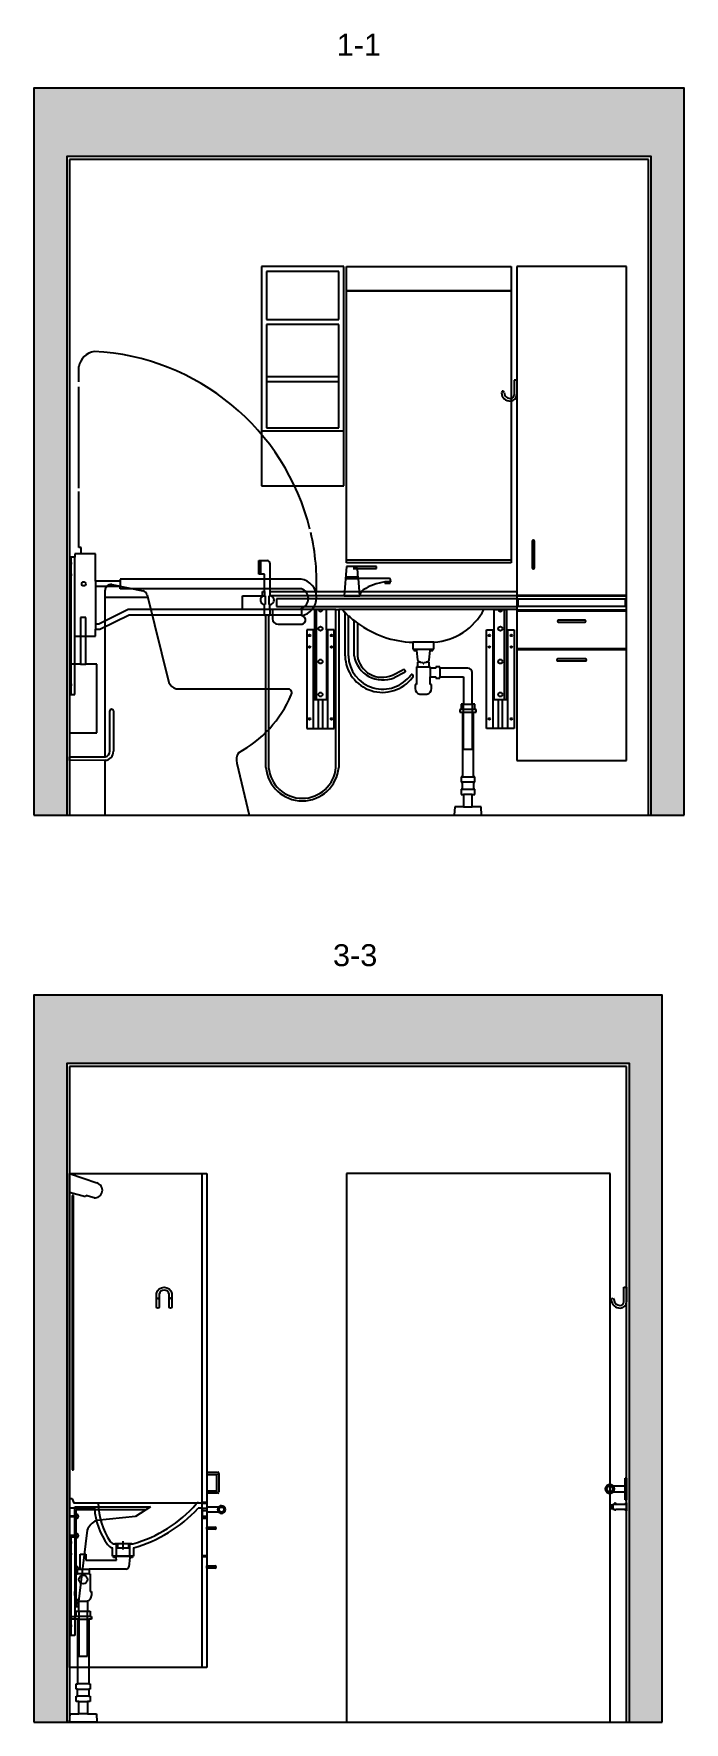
# Model space of a CAD drawing. Header units: millimetres. Extents: x -226 to 5976, y 110 to 6267.
# Drawn here: x 3606 to 5976, y 110 to 6263 of the extents above; entities that cross this region are included whole.
import ezdxf

# ---------------------------------------------------------------- set-up
doc = ezdxf.new("R2010")
doc.units = ezdxf.units.MM
doc.layers.add('hatch', color=7, linetype='Continuous')
doc.layers.add('wall', color=5, linetype='Continuous')
doc.layers.add('txt', color=250, linetype='Continuous', lineweight=25)
doc.styles.add('STYLE2', font='swissl.ttf')

msp = doc.modelspace()

# ---------------------------------------------------------------- hatches: boundary and pattern name
at = {"layer": 'hatch', "true_color": 0x414248}
h = msp.add_hatch(color=149, dxfattribs=at)
h.dxf.hatch_style = 1
h.paths.add_polyline_path([(5975.9, 6065.3), (3605.9, 6065.3), (3605.9, 3415.3), (3725.9, 3415.3), (3725.9, 5815.3), (5855.9, 5815.3), (5855.9, 3415.3), (5975.9, 3415.3)])
h = msp.add_hatch(color=149, dxfattribs=at)
h.dxf.hatch_style = 1
h.paths.add_polyline_path([(5895.9, 2760), (3605.9, 2760), (3605.9, 110), (3725.9, 110), (3725.9, 2510), (5775.9, 2510), (5775.9, 110), (5895.9, 110)])

# ---------------------------------------------------------------- linework, layer by layer
at = {"color": 0}
for p, q in [((4735.9, 5415.3), (4435.9, 5415.3)), ((4435.9, 5415.3), (4435.9, 4615.3)), ((4735.9, 4615.3), (4735.9, 5415.3)), ((4745.9, 5415.3), (5345.9, 5415.3)), ((4745.9, 5326.3), (4745.9, 5415.3)), ((5345.9, 5415.3), (5345.9, 5326.3)), ((5765.9, 5415.3), (5365.9, 5415.3)), ((5365.9, 5415.3), (5365.9, 5000.3)), ((5765.9, 3615.3), (5765.9, 5415.3)), ((4717.9, 5397.3), (4453.9, 5397.3)), ((4453.9, 5397.3), (4453.9, 5221.3)), ((4717.9, 5221.3), (4717.9, 5397.3)), ((4745.9, 4335.2), (4745.9, 5326.3)), ((4745.9, 5326.3), (5345.9, 5326.3)), ((5345.9, 5326.3), (4745.9, 5326.3)), ((5345.9, 5326.3), (5345.9, 4335.2)), ((4453.9, 5221.3), (4717.9, 5221.3)), ((4717.9, 5203.3), (4453.9, 5203.3)), ((4453.9, 5203.3), (4453.9, 4827.3)), ((4717.9, 4827.3), (4717.9, 5203.3)), ((3770.4, 4994.6), (3770.4, 5050.3)), ((4717.9, 5013.3), (4453.9, 5013.3)), ((4453.9, 4995.3), (4717.9, 4995.3)), ((5365.9, 5000.3), (5355.9, 5000.3)), ((5355.9, 5000.3), (5355.9, 4947.3)), ((5365.9, 5000.3), (5365.9, 4947.3)), ((3770.4, 4606.7), (3770.4, 4976.6)), ((5312.8, 4960.1), (5310, 4954.8)), ((5316.5, 4960.1), (5312.8, 4960.1)), ((5319.8, 4955.4), (5316.5, 4960.1)), ((5365.9, 4947.3), (5365.9, 3615.3)), ((4735.9, 4815.3), (4435.9, 4815.3)), ((4453.9, 4827.3), (4717.9, 4827.3)), ((4435.9, 4615.3), (4735.9, 4615.3)), ((3770.4, 4391.3), (3770.4, 4594.6)), ((3778.4, 4391.3), (3770.4, 4391.3)), ((3778.4, 4368.3), (3778.4, 4391.3)), ((5422.3, 4413.3), (5422.3, 4317.3)), ((5430.3, 4317.3), (5430.3, 4413.3)), ((3755.9, 4355.3), (3735.9, 4355.2)), ((3735.9, 4355.2), (3735.9, 3855.3)), ((3740.9, 4355.2), (3740.9, 3855.3)), ((3830.9, 4368.3), (3755.9, 4368.3)), ((3755.9, 4368.3), (3755.9, 4355.3)), ((3755.9, 4068.3), (3755.9, 4355.3)), ((3830.9, 4268.3), (3830.9, 4368.3)), ((4426.4, 4343.4), (4456.4, 4343.5)), ((4426.5, 4293.4), (4426.4, 4343.4)), ((4431.4, 4343.4), (4431.5, 4293.4)), ((4466.5, 4333.5), (4466.5, 4230.3)), ((4744.8, 4321.5), (4737.2, 4215.3)), ((4854.8, 4321.5), (4744.8, 4321.5)), ((5345.9, 4345.2), (4745.9, 4345.2)), ((5345.9, 4335.2), (4745.9, 4335.2)), ((4769.8, 4314.5), (4854.8, 4314.5)), ((4785.3, 4314.5), (4769.8, 4314.5)), ((4787.9, 4278), (4785.3, 4314.5)), ((4854.8, 4314.5), (4854.8, 4321.5)), ((3920.9, 4268.3), (3830.9, 4268.3)), ((3830.9, 4268.3), (3830.9, 4248.3)), ((3920.9, 4248.3), (3830.9, 4248.3)), ((3830.9, 4248.3), (3830.9, 4113.3)), ((3889.8, 4255.5), (4003.7, 4232.7)), ((4579.9, 4275.8), (3920.9, 4275.8)), ((3920.9, 4275.8), (3920.9, 4268.3)), ((3920.9, 4268.3), (3920.9, 4248.3)), ((3920.9, 4240.8), (3920.9, 4248.3)), ((4446.5, 4293.4), (4426.5, 4293.4)), ((4446.5, 4230.3), (4446.5, 4293.4)), ((4742.1, 4283), (4741.7, 4278)), ((4741.7, 4278), (4787.9, 4278)), ((4787.6, 4283), (4742.1, 4283)), ((4900.9, 4278), (4787.9, 4278)), ((4787.9, 4278), (4792.4, 4215.3)), ((4884.8, 4265.3), (4884.8, 4261.2)), ((4904.8, 4265.3), (4884.8, 4265.3)), ((4884.8, 4265.3), (4884.8, 4261.2)), ((4884.8, 4261.2), (4904.8, 4261.2)), ((4884.8, 4261.2), (4904.8, 4261.2)), ((4904.8, 4261.2), (4904.8, 4265.3)), ((4904.8, 4265.3), (4906.8, 4265.3)), ((4904.8, 4261.2), (4904.8, 4265.3)), ((4906.8, 4265.3), (4905.8, 4273.9)), ((3865.9, 3628.5), (3865.9, 4235.9)), ((3865.9, 4210.5), (4021.1, 4210.5)), ((4580.9, 4240.8), (3920.9, 4240.8)), ((4019.1, 4218.2), (4098.2, 3899.1)), ((4365.9, 4165.3), (4365.9, 4215.3)), ((4365.9, 4215.3), (4439.4, 4215.3)), ((4439.4, 4215.3), (4439.4, 4230.3)), ((4439.4, 4230.3), (4446.5, 4230.3)), ((4439.4, 4215.3), (4439.4, 4230.3)), ((4439.4, 4215.3), (4445.8, 4215.3)), ((4446.5, 4230.3), (4446.5, 4215.3)), ((4449.6, 4183.3), (4449.6, 4215.3)), ((4463.6, 4183.3), (4463.6, 4215.3)), ((4466.5, 4230.3), (5365.9, 4230.3)), ((4466.5, 4230.3), (4466.5, 4215.3)), ((5365.9, 4215.3), (4467.3, 4215.3)), ((5365.9, 4204.3), (4489.8, 4204.3)), ((4489.8, 4204.3), (4489.8, 4176.3)), ((4737.2, 4215.3), (4794, 4215.3)), ((5365.9, 4230.3), (5365.9, 4215.3)), ((5365.9, 4217.3), (5765.9, 4217.3)), ((5365.9, 4215.3), (5365.9, 4165.3)), ((5765.9, 4213.3), (5365.9, 4213.3)), ((5370.9, 4204.3), (5760.9, 4204.3)), ((5370.9, 4176.3), (5370.9, 4204.3)), ((5760.9, 4204.3), (5760.9, 4176.3)), ((3775.9, 4135.3), (3775.9, 3965.3)), ((3795.9, 4135.3), (3775.9, 4135.3)), ((3795.9, 3965.3), (3795.9, 4135.3)), ((3842.4, 4113.3), (3949.3, 4165.8)), ((3847, 4093.3), (3953.9, 4145.8)), ((3949.3, 4165.8), (4580.9, 4165.8)), ((3953.9, 4145.8), (4580.9, 4145.8)), ((4446.5, 4165.3), (4365.9, 4165.3)), ((4446.5, 4165.3), (4446.5, 4183.2)), ((4446.5, 4143.4), (4446.5, 4165.3)), ((4451.5, 4143.4), (4446.5, 4143.4)), ((4451.5, 3589.6), (4451.5, 4143.4)), ((4466.5, 4143.4), (4461.5, 4143.4)), ((4461.5, 4143.4), (4461.5, 3589.6)), ((4466.5, 4165.2), (4466.5, 4183.2)), ((4628.6, 4165.3), (4466.5, 4165.2)), ((4466.5, 4165.2), (4466.5, 4143.4)), ((4475.9, 4165.2), (4475.9, 4131.5)), ((4489.8, 4176.3), (5365.9, 4176.3)), ((4580.9, 4165.8), (4580.9, 4169.3)), ((4580.9, 4165.8), (4580.9, 4145.8)), ((4580.9, 4145.8), (4580.9, 4142.4)), ((4672.6, 4165.3), (4628.6, 4165.3)), ((4628.7, 4165.3), (4628.7, 4091.3)), ((4672.7, 4165.3), (4628.7, 4165.3)), ((4635.7, 3835.3), (4635.7, 4165.3)), ((4706.8, 4165.3), (4672.6, 4165.3)), ((4672.7, 4091.3), (4672.7, 4165.3)), ((4706.8, 3589.6), (4706.8, 4165.3)), ((4706.8, 4165.3), (4716.8, 4165.3)), ((4729.2, 4165.3), (4716.8, 4165.3)), ((4716.8, 4165.3), (4716.8, 3589.6)), ((5246.3, 4165.3), (4729.2, 4165.3)), ((4740, 3995.7), (4740, 4153.8)), ((4740, 4153.8), (4752, 4142.3)), ((4752, 4142.3), (4752, 3995.7)), ((4773, 3995.7), (4773, 4124.4)), ((4773, 4124.4), (4785, 4115.3)), ((5283.9, 4165.3), (5246.3, 4165.3)), ((5283.9, 4165.3), (5327.9, 4165.3)), ((5283.9, 4091.3), (5283.9, 4165.3)), ((5327.9, 4165.3), (5283.9, 4165.3)), ((5320.9, 3835.3), (5320.9, 4165.3)), ((5327.9, 4165.3), (5327.9, 4091.3)), ((5365.9, 4165.3), (5327.9, 4165.3)), ((5365.9, 4163.3), (5765.9, 4163.3)), ((5765.9, 4159.3), (5365.9, 4159.3)), ((5760.9, 4176.3), (5370.9, 4176.3)), ((5613.9, 4126.3), (5517.9, 4126.3)), ((3755.9, 3855.3), (3755.9, 4068.3)), ((3755.9, 4068.3), (3830.9, 4068.3)), ((3830.9, 4113.3), (3842.4, 4113.3)), ((3830.9, 4113.3), (3830.9, 4093.3)), ((3830.9, 4068.3), (3830.9, 4093.3)), ((3830.9, 4093.3), (3847, 4093.3)), ((4495.9, 4111.5), (4577, 4111.5)), ((4628.7, 4091.3), (4600.7, 4091.3)), ((4600.7, 4091.3), (4600.7, 3731.3)), ((4623.7, 4091.3), (4623.7, 3731.3)), ((4628.7, 3835.3), (4628.7, 4091.3)), ((4672.7, 4091.3), (4672.7, 3835.3)), ((4700.7, 4091.3), (4672.7, 4091.3)), ((4677.7, 3731.3), (4677.7, 4091.3)), ((4700.7, 3731.3), (4700.7, 4091.3)), ((4785, 4115.3), (4785, 3995.7)), ((5255.9, 3731.3), (5255.9, 4091.3)), ((5255.9, 4091.3), (5283.9, 4091.3)), ((5278.9, 4091.3), (5278.9, 3731.3)), ((5283.9, 3835.3), (5283.9, 4091.3)), ((5327.9, 4091.3), (5327.9, 3835.3)), ((5327.9, 4091.3), (5355.9, 4091.3)), ((5332.9, 3731.3), (5332.9, 4091.3)), ((5355.9, 4091.3), (5355.9, 3731.3)), ((5517.9, 4118.3), (5613.9, 4118.3)), ((4986.9, 4045.4), (4986.9, 4020.3)), ((5063.9, 4045.4), (4986.9, 4045.4)), ((5063.9, 4045.4), (4986.9, 4045.4)), ((4986.9, 4020.3), (4990.4, 4020.3)), ((4990.4, 4020.3), (5060.4, 4020.3)), ((4990.4, 4020.3), (4990.4, 4015.3)), ((4990.4, 4015.3), (5000.4, 4015.3)), ((5000.4, 4015.3), (5004.4, 3981.6)), ((5046.4, 3981.6), (5050.4, 4015.3)), ((5050.4, 4015.3), (5060.4, 4015.3)), ((5060.4, 4015.3), (5060.4, 4020.3)), ((5060.4, 4020.3), (5063.9, 4020.3)), ((5063.9, 4020.3), (5063.9, 4045.4)), ((5365.9, 4022.3), (5765.9, 4022.3)), ((5765.9, 4018.3), (5365.9, 4018.3)), ((3775.9, 3965.3), (3735.9, 3965.3)), ((3735.9, 3965.3), (3735.9, 3715.3)), ((3775.9, 3965.3), (3795.9, 3965.3)), ((3835.9, 3965.3), (3795.9, 3965.3)), ((3835.9, 3715.3), (3835.9, 3965.3)), ((4912.5, 3925.9), (4951.1, 3945.2)), ((5004.4, 3956.3), (5000.4, 3956.3)), ((5000.4, 3956.3), (5000.4, 3891.3)), ((5014.6, 3973.3), (5004.4, 3973.3)), ((5004.4, 3973.3), (5004.4, 3956.3)), ((5004.4, 3956.3), (5046.4, 3956.3)), ((5014.6, 3973.3), (5023.5, 3972.1)), ((5023.5, 3972.1), (5024.2, 3968.4)), ((5026.5, 3968.4), (5027.2, 3972.1)), ((5027.2, 3972.1), (5036.1, 3973.3)), ((5046.4, 3973.3), (5036.1, 3973.3)), ((5046.4, 3956.3), (5046.4, 3973.3)), ((5050.4, 3956.3), (5046.4, 3956.3)), ((5050.4, 3951.3), (5050.4, 3956.3)), ((5050.4, 3951.3), (5050.4, 3919.3)), ((5070.4, 3951.3), (5050.4, 3951.3)), ((5085.4, 3956.3), (5070.4, 3956.3)), ((5070.4, 3956.3), (5070.4, 3951.3)), ((5085.4, 3951.3), (5085.4, 3956.3)), ((5085.4, 3951.3), (5085.4, 3919.8)), ((5187.7, 3951.3), (5085.4, 3951.3)), ((5615.9, 3985.3), (5515.9, 3985.3)), ((5515.9, 3977.3), (5615.9, 3977.3)), ((4957.1, 3935.1), (4919, 3916.4)), ((5000.4, 3891.3), (4995.4, 3891.3)), ((4995.4, 3891.3), (4995.4, 3877)), ((5050.4, 3891.3), (5050.4, 3919.3)), ((5050.4, 3919.3), (5070.4, 3919.3)), ((5055.4, 3891.3), (5050.4, 3891.3)), ((5055.4, 3877), (5055.4, 3891.3)), ((5070.4, 3919.3), (5070.4, 3914.3)), ((5070.4, 3914.3), (5085.4, 3914.3)), ((5085.4, 3914.3), (5085.4, 3919.8)), ((5085.4, 3919.8), (5171.7, 3919.8)), ((5171.7, 3919.8), (5171.7, 3820.2)), ((5203.7, 3820.2), (5203.7, 3935.3)), ((3735.9, 3855.3), (3755.9, 3855.3)), ((4124.7, 3875.3), (4145.6, 3875.3)), ((4145.6, 3875.3), (4513.7, 3875.3)), ((4513.7, 3875.3), (4534.9, 3875.3)), ((4672.7, 3835.3), (4628.7, 3835.3)), ((4643.7, 3731.3), (4643.7, 3835.3)), ((4657.7, 3835.3), (4657.7, 3731.3)), ((5012.9, 3856.3), (5037.8, 3856.3)), ((5171.7, 3820.2), (5162.7, 3820.2)), ((5162.7, 3820.2), (5162.7, 3800.7)), ((5171.7, 3820.2), (5203.7, 3820.2)), ((5171.7, 3655.2), (5171.7, 3820.2)), ((5203.7, 3820.2), (5203.7, 3655.2)), ((5212.7, 3820.2), (5203.7, 3820.2)), ((5212.7, 3800.7), (5212.7, 3820.2)), ((5327.9, 3835.3), (5283.9, 3835.3)), ((5298.9, 3731.3), (5298.9, 3835.3)), ((5312.9, 3835.3), (5312.9, 3731.3)), ((3882.9, 3648.3), (3882.9, 3795.3)), ((3895.9, 3795.3), (3895.9, 3648.3)), ((5162.7, 3800.7), (5157.7, 3800.7)), ((5157.7, 3800.7), (5157.7, 3791)), ((5157.7, 3791), (5167.7, 3791)), ((5212.7, 3800.7), (5162.7, 3800.7)), ((5167.7, 3791), (5208, 3791)), ((5167.7, 3791), (5167.7, 3555.7)), ((5208, 3555.7), (5208, 3791)), ((5208, 3791), (5217.7, 3791)), ((5217.7, 3800.7), (5212.7, 3800.7)), ((5217.7, 3791), (5217.7, 3800.7)), ((3735.9, 3715.3), (3835.9, 3715.3)), ((4600.7, 3731.3), (4700.7, 3731.3)), ((5355.9, 3731.3), (5255.9, 3731.3)), ((5203.7, 3655.2), (5171.7, 3655.2)), ((3735.9, 3615.3), (3735.9, 3628.3)), ((3735.9, 3628.3), (3862.9, 3628.3)), ((3865.9, 3615.4), (3735.9, 3615.3)), ((3865.9, 3415.3), (3865.9, 3615.4)), ((4345.6, 3605.3), (4390.8, 3415.3)), ((5365.9, 3615.3), (5765.9, 3615.3)), ((5167.7, 3555.7), (5162.7, 3555.7)), ((5162.7, 3555.7), (5162.7, 3535.7)), ((5162.7, 3535.7), (5166.7, 3535.7)), ((5166.7, 3510.7), (5162.7, 3510.7)), ((5162.7, 3510.7), (5162.7, 3490.7)), ((5208.7, 3535.7), (5166.7, 3535.7)), ((5166.7, 3535.7), (5166.7, 3510.7)), ((5166.7, 3510.7), (5208.7, 3510.7)), ((5167.7, 3555.7), (5208, 3555.7)), ((5212.7, 3555.7), (5208, 3555.7)), ((5208.7, 3510.7), (5208.7, 3535.7)), ((5208.7, 3535.7), (5212.7, 3535.7)), ((5212.7, 3510.7), (5208.7, 3510.7)), ((5212.7, 3535.7), (5212.7, 3555.7)), ((5212.7, 3490.7), (5212.7, 3510.7)), ((5162.7, 3490.7), (5171.7, 3490.7)), ((5203.7, 3490.7), (5171.7, 3490.7)), ((5171.7, 3490.7), (5171.7, 3445.3)), ((5203.7, 3445.3), (5203.7, 3490.7)), ((5203.7, 3490.7), (5212.7, 3490.7)), ((5139.7, 3445.3), (5137.7, 3415.3)), ((5171.7, 3445.3), (5139.7, 3445.3)), ((5171.7, 3445.3), (5203.7, 3445.3)), ((5235.7, 3445.3), (5203.7, 3445.3)), ((5237.7, 3415.3), (5235.7, 3445.3))]:
    msp.add_line(p, q, dxfattribs=at)
for p, q in [((3735.9, 310), (3735.9, 2110)), ((3735.9, 2110), (4235.9, 2110)), ((3735.9, 2110), (3835.4, 2075.6)), ((3735.9, 2039.9), (3735.9, 2110)), ((4217.9, 2110), (4217.9, 310)), ((4235.9, 2110), (4235.9, 1020.9)), ((5705.9, 2110), (4745.9, 2110)), ((4745.9, 2110), (4745.9, 110)), ((5705.9, 110), (5705.9, 2110)), ((3793.9, 2024.2), (3735.9, 2039.9)), ((3750.9, 2030), (3745.9, 2030)), ((3745.9, 2030), (3745.9, 1030)), ((3750.9, 1030), (3750.9, 2030)), ((3795.6, 2029.1), (3793.9, 2024.2)), ((3825.8, 2020.9), (3795.6, 2029.1)), ((5755.9, 1642), (5755.9, 1695)), ((5755.9, 1695), (5765.9, 1695)), ((5765.9, 1695), (5765.9, 1642)), ((5710, 1649.5), (5712.6, 1654.6)), ((5712.6, 1654.6), (5716.5, 1654.8)), ((5716.5, 1654.8), (5719.8, 1650.1)), ((3745.9, 1030), (3750.9, 1030)), ((4235.9, 1020.9), (4235.9, 945)), ((4235.9, 1020.9), (4275.9, 1020.9)), ((4235.9, 1012.9), (4275.9, 1012.9)), ((4271.9, 1012.9), (4271.9, 945)), ((4279.9, 1016.9), (4279.9, 949)), ((5760.9, 1000), (5765.9, 1000)), ((5760.9, 920), (5760.9, 1000)), ((5760.9, 1000), (5760.9, 970)), ((5765.9, 1000), (5760.9, 1000)), ((5765.9, 1000), (5765.9, 920)), ((5765.9, 920), (5765.9, 1000)), ((3735.9, 890), (3735.9, 925)), ((3735.9, 925), (3744.4, 925)), ((3746.3, 923.6), (3750.3, 911.4)), ((4235.9, 953), (4271.9, 953)), ((4275.9, 945), (4235.9, 945)), ((4235.9, 945), (4235.9, 895)), ((5760.9, 970), (5717.4, 970)), ((5760.9, 970), (5717.4, 970)), ((5717.4, 950), (5760.9, 950)), ((5717.4, 950), (5760.9, 950)), ((5760.9, 950), (5760.9, 970)), ((5760.9, 950), (5760.9, 920)), ((3826.6, 890), (3735.9, 890)), ((3740.9, 858.1), (3740.9, 862.1)), ((3740.9, 862.1), (3755.9, 862.1)), ((3752.2, 910), (4233.9, 910)), ((3755.9, 890), (3755.9, 895)), ((3755.9, 895), (4030.9, 895)), ((3755.9, 862.1), (3755.9, 890)), ((3755.9, 862.1), (3755.9, 858.1)), ((3760.9, 530.1), (3760.9, 885)), ((3760.9, 885), (4015.3, 885)), ((4030.9, 895), (3976.4, 860)), ((4220.9, 890), (4204.4, 890)), ((4217.9, 912), (4235.9, 912)), ((4217.9, 908), (4235.9, 908)), ((4220.9, 862), (4220.9, 890)), ((4220.9, 889.5), (4235.9, 889.5)), ((4235.9, 880.5), (4220.9, 880.5)), ((4235.9, 908), (4235.9, 895)), ((4235.9, 895), (4280.1, 895)), ((4235.9, 895), (4235.9, 875)), ((4235.9, 895), (4280.1, 895)), ((4235.9, 895), (4235.9, 875)), ((4235.9, 875), (4235.9, 821)), ((4280.1, 875), (4235.9, 875)), ((4280.1, 875), (4235.9, 875)), ((4235.9, 875), (4235.9, 862)), ((5705.9, 888), (5705.9, 902)), ((5705.9, 902), (5715.9, 902)), ((5715.9, 888), (5705.9, 888)), ((5707.9, 902), (5707.9, 888)), ((5715.9, 902), (5715.9, 905)), ((5715.9, 905), (5719.6, 905)), ((5715.9, 902), (5715.9, 888)), ((5715.9, 885), (5715.9, 888)), ((5722.4, 885), (5715.9, 885)), ((5719.6, 905), (5729.1, 905)), ((5722.4, 883), (5722.4, 885)), ((5722.4, 885), (5726.4, 885)), ((5726.4, 883), (5722.4, 883)), ((5762.9, 885), (5726.4, 885)), ((5726.4, 885), (5726.4, 883)), ((5729.1, 905), (5762.9, 905)), ((5765.9, 920), (5760.9, 920)), ((5760.9, 920), (5765.9, 920)), ((5762.9, 905), (5762.9, 910)), ((5762.9, 910), (5765.9, 910)), ((5762.9, 880), (5762.9, 885)), ((5765.9, 880), (5762.9, 880)), ((5765.9, 910), (5765.9, 880)), ((3755.9, 858.1), (3740.9, 858.1)), ((3755.9, 792.1), (3755.9, 858.1)), ((3800.8, 809.7), (3765.9, 530.1)), ((3976.4, 860), (3833.9, 845.3)), ((4235.9, 858), (4217.9, 858)), ((4217.9, 854), (4235.9, 854)), ((4233.9, 860), (4222.9, 860)), ((4235.9, 813), (4235.9, 821)), ((4235.9, 821), (4266.9, 821)), ((4266.9, 813), (4235.9, 813)), ((4235.9, 813), (4235.9, 680)), ((3735.9, 426.1), (3735.9, 785.9)), ((3735.9, 785.9), (3755.9, 785.9)), ((3740.9, 788.1), (3740.9, 792.1)), ((3740.9, 792.1), (3755.9, 792.1)), ((3755.9, 788.1), (3740.9, 788.1)), ((3740.9, 785.9), (3740.9, 426.1)), ((3755.9, 792.1), (3755.9, 788.1)), ((3755.9, 785.9), (3755.9, 788.1)), ((3755.9, 785.9), (3755.9, 530.1)), ((3892.4, 715), (3892.4, 745.6)), ((3898.9, 759), (3898.9, 760)), ((3898.9, 760), (3901.1, 760)), ((3909.9, 759), (3898.9, 759)), ((3963, 760), (3901.1, 760)), ((3907.4, 715), (3907.4, 759)), ((3909.9, 744), (3909.9, 759)), ((3952.9, 744), (3909.9, 744)), ((3910.9, 760), (3910.9, 745)), ((3910.9, 745), (3951.9, 745)), ((3930.9, 769.8), (3930.9, 739.8)), ((3951.9, 745), (3951.9, 760)), ((3962.9, 759), (3952.9, 759)), ((3952.9, 759), (3952.9, 744)), ((3954.4, 759), (3954.4, 715)), ((3962.9, 760), (3962.9, 759)), ((3969.4, 745.7), (3969.4, 715)), ((3775.5, 668), (3775.5, 723)), ((3775.5, 723), (3795.5, 723)), ((3795.5, 723), (3795.5, 700)), ((3795.5, 700), (3907.1, 700)), ((3969.4, 715), (3892.4, 715)), ((3895.9, 710), (3895.9, 715)), ((3895.9, 715), (3965.9, 715)), ((3905.9, 710), (3895.9, 710)), ((3907.1, 700), (3905.9, 710)), ((3955.9, 710), (3951.9, 676.4)), ((3965.9, 710), (3955.9, 710)), ((3965.9, 715), (3965.9, 710)), ((4217.9, 717), (4235.9, 717)), ((4235.9, 713), (4217.9, 713)), ((4235.9, 672), (4235.9, 680)), ((4235.9, 680), (4266.9, 680)), ((3760.9, 586), (3760.9, 651)), ((3760.9, 651), (3765.5, 651)), ((3765.5, 651), (3765.5, 668)), ((3765.5, 668), (3775.5, 668)), ((3807.5, 651), (3765.5, 651)), ((3775.5, 668), (3807.5, 668)), ((3941.6, 668), (3807.5, 668)), ((3807.5, 668), (3807.5, 651)), ((3807.5, 651), (3810.9, 651)), ((3810.9, 651), (3810.9, 586)), ((4266.9, 672), (4235.9, 672)), ((4235.9, 672), (4235.9, 310)), ((3755.9, 571.7), (3755.9, 586)), ((3755.9, 586), (3760.9, 586)), ((3810.9, 586), (3815.9, 586)), ((3815.9, 586), (3815.9, 571.7)), ((3735.9, 485.7), (3735.9, 495.4)), ((3735.9, 495.4), (3760.9, 495.4)), ((3765.9, 530.1), (3755.9, 530.1)), ((3755.9, 530.1), (3755.9, 426.1)), ((3760.9, 495.4), (3760.9, 515)), ((3760.9, 515), (3769.9, 515)), ((3810.9, 495.4), (3760.9, 495.4)), ((3769.9, 515), (3769.9, 551.9)), ((3769.9, 515), (3801.9, 515)), ((3769.9, 515), (3769.9, 350.4)), ((3773.4, 551), (3798.3, 551)), ((3801.9, 551.9), (3801.9, 515)), ((3801.9, 515), (3810.9, 515)), ((3801.9, 350.4), (3801.9, 515)), ((3810.9, 515), (3810.9, 495.4)), ((3810.9, 495.4), (3815.9, 495.4)), ((3815.9, 495.4), (3815.9, 485.7)), ((3766, 485.7), (3735.9, 485.7)), ((3766, 250.4), (3766, 485.7)), ((3766, 485.7), (3806.2, 485.7)), ((3815.9, 485.7), (3806.2, 485.7)), ((3806.2, 485.7), (3806.2, 250.4)), ((3755.9, 426.1), (3735.9, 426.1)), ((4235.9, 310), (3735.9, 310)), ((3769.9, 350.4), (3801.9, 350.4)), ((3760.9, 230.4), (3760.9, 250.4)), ((3760.9, 250.4), (3766, 250.4)), ((3806.2, 250.4), (3766, 250.4)), ((3806.2, 250.4), (3810.9, 250.4)), ((3810.9, 250.4), (3810.9, 230.4)), ((3765, 230.4), (3760.9, 230.4)), ((3760.9, 185.4), (3760.9, 205.4)), ((3760.9, 205.4), (3765, 205.4)), ((3769.9, 185.4), (3760.9, 185.4)), ((3765, 205.4), (3765, 230.4)), ((3765, 230.4), (3806.9, 230.4)), ((3806.9, 205.4), (3765, 205.4)), ((3769.9, 140), (3769.9, 185.4)), ((3769.9, 185.4), (3801.9, 185.4)), ((3810.9, 185.4), (3801.9, 185.4)), ((3801.9, 185.4), (3801.9, 140)), ((3810.9, 230.4), (3806.9, 230.4)), ((3806.9, 230.4), (3806.9, 205.4)), ((3806.9, 205.4), (3810.9, 205.4)), ((3810.9, 205.4), (3810.9, 185.4)), ((3735.9, 110), (3737.9, 140)), ((3737.9, 140), (3769.9, 140)), ((3801.9, 140), (3769.9, 140)), ((3801.9, 140), (3833.9, 140)), ((3833.9, 140), (3835.9, 110)), ((3835.9, 110), (3735.9, 110)), ((4745.9, 110), (5705.9, 110))]:
    msp.add_line(p, q)
msp.add_lwpolyline([(3865.9, 3415.3), (4390.8, 3415.3)], dxfattribs=at)
msp.add_lwpolyline([(4053.1, 1624), (4053.5, 1672.7, -0.81), (4108.8, 1672.7), (4109.1, 1624, -1), (4099.1, 1624), (4099.1, 1670, 0.83), (4063.1, 1670), (4063.1, 1624, -1), (4053.1, 1624)], format="xyb", close=True)
for points in [[(4053.3, 1649.9, -1.02), (4063.1, 1649.9, -1.33)], [(4109, 1649.9, 1.02), (4099.1, 1649.9, 1.33)]]:
    msp.add_lwpolyline(points, format="xyb")
for centre, radius in [((3787.9, 4258.3), 7.5), ((4610.7, 4070.3), 3.03), ((4650.7, 4095.3), 7.5), ((4690.7, 4070.3), 3.03), ((5265.9, 4070.3), 3.03), ((5305.9, 4095.3), 7.5), ((5345.9, 4070.3), 3.03), ((4610.7, 4028.3), 3.03), ((4690.7, 4028.3), 3.03), ((5265.9, 4028.3), 3.03), ((5345.9, 4028.3), 3.03), ((4650.7, 3975.3), 7.5), ((5305.9, 3975.3), 7.5), ((4650.7, 3855.3), 7.5), ((5305.9, 3855.3), 7.5), ((4610.7, 3766.3), 3.03), ((4690.7, 3766.3), 3.03), ((5265.9, 3766.3), 3.03), ((5345.9, 3766.3), 3.03)]:
    msp.add_circle(centre, radius, dxfattribs=at)
for centre, radius in [((5704.9, 960), 16), ((5704.9, 960), 11), ((4289.9, 885), 9), ((4289.9, 885), 9), ((3785.9, 630), 16)]:
    msp.add_circle(centre, radius)
for centre, radius, start, end in [((3837.1, 5038.7), 67.7, 99.19639, 170.17507), ((3781.8, 4250.9), 855.8, 13.96741, 87.01897), ((5342.4, 4956.8), 32.5, 183.61054, 270.81618), ((5342.4, 4956.9), 22.6, 184.0025, 279.00048), ((5342.7, 4947.5), 23.2, 270.41274, 359.58726), ((5343, 4947.2), 12.9, 283.09305, 0.25323), ((3821.2, 4261.2), 815.1, 357.09198, 13.10867), ((5426.3, 4413.3), 4, 0, 180), ((3740.9, 4333.4), 3.03, 270, 90), ((4456.4, 4333.3), 10.1, 0.66942, 89.84393), ((5426.3, 4317.3), 4, 180, 0), ((3740.9, 4291.4), 3.03, 270, 90), ((3886, 4235.8), 20.1, 79.01272, 179.70682), ((4568.7, 4209), 67.7, 280.36494, 80.48597), ((4905.2, 4090), 176.4, 96.63354, 124.00463), ((4900.9, 4273), 5.01, 10.67712, 89.87262), ((3999.9, 4213.3), 19.8, 14.4169, 79.10553), ((4447.7, 4199.3), 16.1, 83.5206, 276.4794), ((4465.4, 4199.3), 16.1, 263.5206, 96.4794), ((4568.4, 4205), 37.9, 289.2505, 70.7495), ((4821.9, 4212.9), 28, 123.3236, 175.13466), ((4496, 4131.7), 20.1, 180.41274, 269.58726), ((4580.2, 4126.9), 15.7, 258.1781, 78.1781), ((4650.7, 4165.3), 7.5, 180, 0), ((5019.8, 4431.3), 394, 222.46572, 224.75747), ((4986.1, 4395.8), 345, 227.28064, 231.86369), ((5047.6, 4268.9), 224.1, 274.14922, 332.44609), ((5305.9, 4165.3), 7.5, 180, 0), ((5517.9, 4122.3), 4, 90, 270), ((5613.9, 4122.3), 4, 270, 90), ((4999.8, 4409.2), 364, 233.83591, 267.95897), ((4876.4, 3999.5), 136.4, 181.57744, 323.07645), ((4877.6, 4000.2), 125.6, 182.00947, 325.02502), ((4877.8, 4014.6), 106.5, 190.18209, 292.74612), ((4874.9, 4008.6), 90.8, 188.13579, 294.39599), ((4954.1, 3940.2), 5.86, 300.74571, 120.74571), ((5015.6, 3984.9), 11.7, 196.29115, 265.1849), ((5025.4, 3973.1), 4.86, 256.31445, 283.68555), ((5035.1, 3984.9), 11.7, 274.7877, 343.68144), ((5187.5, 3935.2), 16.1, 0.41274, 89.58726), ((5515.9, 3981.3), 4, 90, 270), ((5615.9, 3981.3), 4, 270, 90), ((3740.9, 3890.4), 3.03, 270, 90), ((4137.2, 3915.9), 42.5, 203.2385, 252.86817), ((4982.4, 3922.6), 5.86, 300.87622, 108.82507), ((5016.2, 3876.9), 20.9, 179.67201, 260.8899), ((5034.5, 3876.9), 20.9, 279.1101, 0.32799), ((4146.7, 4022.4), 431.3, 298.34126, 336.93344), ((4532.1, 3861.5), 14, 325.00894, 78.48513), ((3889.4, 3795.3), 6.5, 0, 180), ((3862.9, 3648.3), 20, 278.69919, 359.91708), ((3863, 3648.1), 32.9, 274.99348, 0.21661), ((4393.6, 3616.9), 49.4, 148.42318, 193.66291), ((3862.9, 3647.1), 18.8, 269.80288, 278.96532), ((4584.2, 3600.7), 133.1, 184.77189, 355.22811), ((4584.2, 3599.9), 123, 184.77189, 355.22811)]:
    msp.add_arc(centre, radius, start, end, dxfattribs=at)
for centre, radius, start, end in [((3828, 2048.7), 27.9, 265.45514, 74.66392), ((5742.4, 1651.5), 32.5, 183.61054, 270.81618), ((5742.4, 1651.6), 22.6, 183.96675, 271.17239), ((5742.7, 1642.2), 23.2, 270.41274, 359.58726), ((5742.8, 1642.1), 13.1, 270.41274, 359.58726), ((4275.9, 1016.9), 4.03, 0.41274, 89.58726), ((4275.9, 1016.9), 4.03, 270.41274, 359.58726), ((3744.4, 923), 2.02, 18.51916, 89.49785), ((4275.9, 949), 4.03, 270.41274, 359.58726), ((5704.9, 960), 16, 38.66962, 321.33038), ((5704.8, 960), 16, 321.41991, 38.58009), ((3752.2, 912), 2.03, 198.66205, 269.64074), ((3760.9, 860.1), 7.5, 270, 90), ((4100.3, 913.4), 274.7, 184.88034, 214.50799), ((4092.9, 910.6), 252.1, 180.1497, 214.27276), ((3845, 1210.1), 465.9, 285.12625, 319.24932), ((3834.3, 1229.3), 502.2, 285.6099, 317.48834), ((4206, 899.8), 10.2, 90.45737, 142.26843), ((4222.9, 862), 2.01, 180.41274, 269.58726), ((4233.9, 908), 2.01, 0.41274, 89.58726), ((4233.9, 862), 2.01, 270.41274, 359.58726), ((4289.9, 885), 14, 134.43519, 225.56481), ((4289.9, 885), 14, 134.43519, 225.56481), ((4289.9, 885), 14, 225.58118, 134.41882), ((4289.9, 885), 14, 225.58118, 134.41882), ((5724.4, 902.7), 5.27, 25.57814, 154.42186), ((3857.9, 790), 60.4, 113.45835, 160.89747), ((4266.9, 817), 4, 270, 90), ((3740.9, 765), 3.03, 270, 90), ((3760.9, 790.1), 7.5, 270, 90), ((3898.6, 775.1), 30.1, 215.13937, 258.17123), ((3901, 779.8), 19.8, 214.11172, 270.25669), ((3962.9, 775.2), 15.2, 270.06287, 283.79739), ((3740.9, 723), 3.03, 270, 90), ((3760.9, 670.1), 7.5, 270, 90), ((4266.9, 676), 4, 270, 90), ((3940.7, 679.6), 11.7, 274.7877, 343.68144), ((3776.8, 571.6), 20.9, 179.77367, 250.75235), ((3760.9, 550.1), 7.5, 270, 90), ((3795, 571.6), 20.9, 289.27491, 0.2536), ((3777.4, 573.7), 23, 250.92902, 260.09146), ((3794.4, 573.7), 23, 279.90854, 289.07098), ((3740.9, 461), 3.03, 270, 90)]:
    msp.add_arc(centre, radius, start, end)
at = {"layer": 'wall', "color": 251}
for p, q in [((5845.9, 5805.3), (3735.9, 5805.3)), ((3735.9, 5805.3), (3735.9, 3415.3)), ((5845.9, 3415.3), (5845.9, 5805.3)), ((5765.9, 2500), (3735.9, 2500)), ((3735.9, 2500), (3735.9, 110)), ((5765.9, 110), (5765.9, 2500))]:
    msp.add_line(p, q, dxfattribs=at)
at = {"layer": 'wall'}
for p, q in [((3605.9, 3415.3), (5975.9, 3415.3)), ((3605.9, 110), (5895.9, 110))]:
    msp.add_line(p, q, dxfattribs=at)
for points in [[(5975.9, 3415.3), (5975.9, 6065.3), (3605.9, 6065.3), (3605.9, 3415.3)], [(5855.9, 3415.3), (5855.9, 5815.3), (3725.9, 5815.3), (3725.9, 3415.3)], [(5895.9, 110), (5895.9, 2760), (3605.9, 2760), (3605.9, 110)], [(5775.9, 110), (5775.9, 2510), (3725.9, 2510), (3725.9, 110)]]:
    msp.add_lwpolyline(points, dxfattribs=at)

# ---------------------------------------------------------------- texts
at = {"layer": 'txt', "style": 'STYLE2'}
for s, p in [('1-1', (4709.4, 6183)), ('3-3', (4696.1, 2865.2))]:
    msp.add_text(s, height=80, dxfattribs=at).set_placement(p)

doc.saveas('drawing.dxf')
